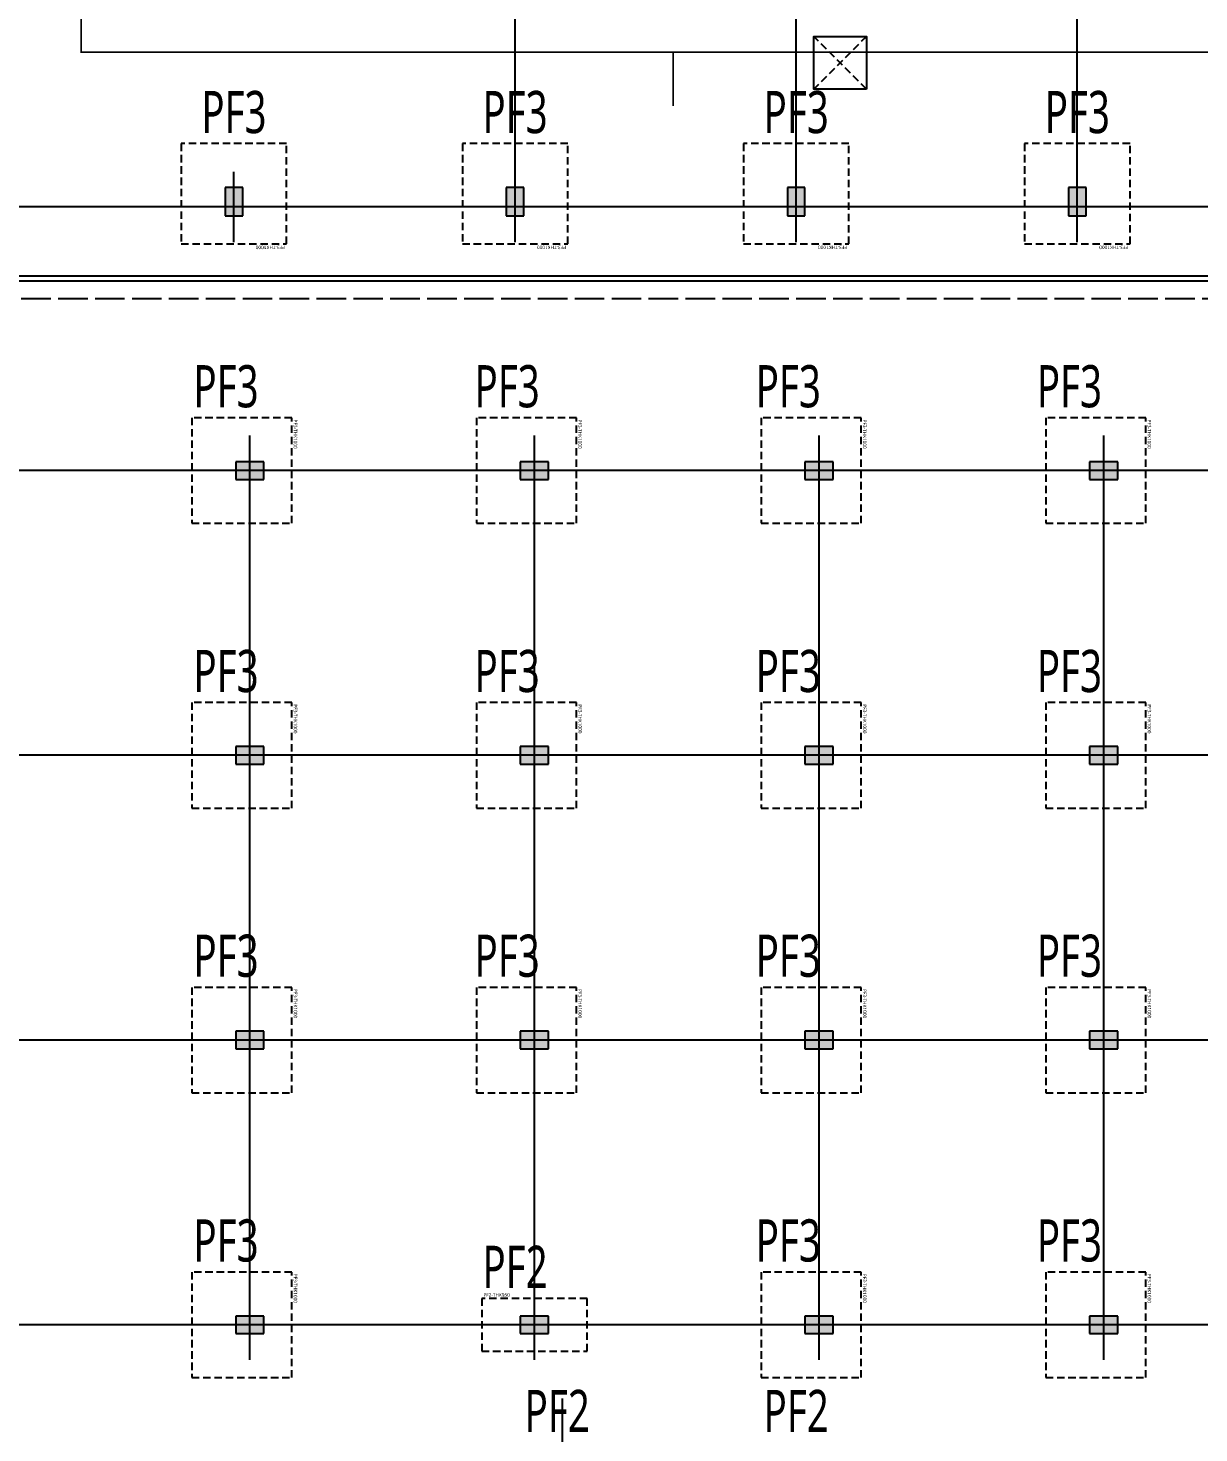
# Model space of a CAD drawing. Header units: millimetres. Extents: x 327808 to 2562540, y -728300 to 402793.
# Drawn here: x 862343 to 895660, y 189739 to 229701 of the extents above; entities that cross this region are included whole.
import ezdxf
from ezdxf.enums import TextEntityAlignment as Align

# ---------------------------------------------------------------- set-up
doc = ezdxf.new("R2010")
doc.units = ezdxf.units.MM
doc.header["$LTSCALE"] = 140
for name, pattern in [('HID2', [7.5, 6, -1.5]), ('XS-기초$0$CONTINOUS', [0]), ('XS-기초$0$HID', [2.3, 1.5, -0.8])]:
    doc.linetypes.add(name, pattern=pattern)
for name, color, linetype in [('BAR-Bot', 2, 'HID2'), ('BAR-TOP', 2, 'Continuous'), ('CEN-P', 14, 'Continuous'), ('NAME-F', 6, 'Continuous'), ('XS-기초$0$252', 252, 'Continuous'), ('XS-기초$0$CEN-P', 14, 'XS-기초$0$CONTINOUS'), ('XS-기초$0$MAT', 3, 'XS-기초$0$HID'), ('XS-기초$0$PILE-P', 4, 'XS-기초$0$HID'), ('XS-기초$0$WALL', 11, 'Continuous'), ('XS-기초$0$집수정-우수', 6, 'Continuous'), ('기초꺽임', 7, 'Continuous')]:
    doc.layers.add(name, color=color, linetype=linetype)
doc.layers.add('XS-기초$0$DEFPOINT', color=144, linetype='Continuous', plot=False)
doc.styles.add('XS-기초$0$맑은고딕', font='malgun.ttf')
doc.styles.add('맑은고딕', font='malgun.ttf')

# ---------------------------------------------------------------- blocks, each defined once
blk = doc.blocks.new('XS-기초$0$A$C762E058C')
at = {"layer": 'XS-기초$0$252'}
h = blk.add_hatch(color=256, dxfattribs=at)
h.dxf.hatch_style = 1
h.paths.add_polyline_path([(93400, -71500), (92600, -71500), (92600, -72000), (93400, -72000)])
h.paths.add_polyline_path([(85300, -71500), (84500, -71500), (84500, -72000), (85300, -72000)])
h.paths.add_polyline_path([(93400, -63400), (92600, -63400), (92600, -63900), (93400, -63900)])
h.paths.add_polyline_path([(85300, -63400), (84500, -63400), (84500, -63900), (85300, -63900)])
h.paths.add_polyline_path([(93400, -55300), (92600, -55300), (92600, -55800), (93400, -55800)])
h.paths.add_polyline_path([(85300, -55300), (84500, -55300), (84500, -55800), (85300, -55800)])
h.paths.add_polyline_path([(93400, -47200), (92600, -47200), (92600, -47700), (93400, -47700)])
h.paths.add_polyline_path([(85300, -47200), (84500, -47200), (84500, -47700), (85300, -47700)])
h.paths.add_polyline_path([(93400, -39100), (92600, -39100), (92600, -39600), (93400, -39600)])
h.paths.add_polyline_path([(85300, -39100), (84500, -39100), (84500, -39600), (85300, -39600)])
h.paths.add_polyline_path([(73650, -71500), (72850, -71500), (72850, -72000), (73650, -72000)])
h.paths.add_polyline_path([(77850, -71500), (77050, -71500), (77050, -72000), (77850, -72000)])
h.paths.add_polyline_path([(68450, -71500), (67650, -71500), (67650, -72000), (68450, -72000)])
h.paths.add_polyline_path([(73650, -63400), (72850, -63400), (72850, -63900), (73650, -63900)])
h.paths.add_polyline_path([(77850, -63400), (77050, -63400), (77050, -63900), (77850, -63900)])
h.paths.add_polyline_path([(68450, -63400), (67650, -63400), (67650, -63900), (68450, -63900)])
h.paths.add_polyline_path([(73650, -55300), (72850, -55300), (72850, -55800), (73650, -55800)])
h.paths.add_polyline_path([(77850, -55300), (77050, -55300), (77050, -55800), (77850, -55800)])
h.paths.add_polyline_path([(68450, -55300), (67650, -55300), (67650, -55800), (68450, -55800)])
h.paths.add_polyline_path([(73650, -47200), (72850, -47200), (72850, -47700), (73650, -47700)])
h.paths.add_polyline_path([(77850, -47200), (77050, -47200), (77050, -47700), (77850, -47700)])
h.paths.add_polyline_path([(68450, -47200), (67650, -47200), (67650, -47700), (68450, -47700)])
h.paths.add_polyline_path([(73650, -39100), (72850, -39100), (72850, -39600), (73650, -39600)])
h.paths.add_polyline_path([(77850, -39100), (77050, -39100), (77050, -39600), (77850, -39600)])
h.paths.add_polyline_path([(68450, -39100), (67650, -39100), (67650, -39600), (68450, -39600)])
h.paths.add_polyline_path([(73650, -22900), (72850, -22900), (72850, -23400), (73650, -23400)])
h.paths.add_polyline_path([(73650, -31000), (72850, -31000), (72850, -31500), (73650, -31500)])
h.paths.add_polyline_path([(101500, -63400), (100700, -63400), (100700, -63900), (101500, -63900)])
h.paths.add_polyline_path([(101500, -41540), (100700, -41540), (100700, -42040), (101500, -42040)])
h.paths.add_polyline_path([(101500, -35500), (100700, -35500), (100700, -36000), (101500, -36000)])
h.paths.add_polyline_path([(101500, -29350), (100700, -29350), (100700, -29850), (101500, -29850)])
h.paths.add_polyline_path([(101500, -22900), (100700, -22900), (100700, -23400), (101500, -23400)])
h.paths.add_polyline_path([(68450, -22900), (67650, -22900), (67650, -23400), (68450, -23400)])
h.paths.add_polyline_path([(77850, -22900), (77050, -22900), (77050, -23400), (77850, -23400)])
h.paths.add_polyline_path([(85300, -22900), (84500, -22900), (84500, -23400), (85300, -23400)])
h.paths.add_polyline_path([(93400, -31000), (92600, -31000), (92600, -31500), (93400, -31500)])
h.paths.add_polyline_path([(77850, -31000), (77050, -31000), (77050, -31500), (77850, -31500)])
h.paths.add_polyline_path([(85300, -31000), (84500, -31000), (84500, -31500), (85300, -31500)])
h.paths.add_polyline_path([(93400, -22900), (92600, -22900), (92600, -23400), (93400, -23400)])
h.paths.add_polyline_path([(68450, -31000), (67650, -31000), (67650, -31500), (68450, -31500)])
h.paths.add_polyline_path([(101500, -47580), (100700, -47580), (100700, -48080), (101500, -48080)])
h.paths.add_polyline_path([(101500, -55300), (100700, -55300), (100700, -55800), (101500, -55800)])
h.paths.add_polyline_path([(101700, -72000), (101700, -71200), (101200, -71200), (101200, -72000)])
h.paths.add_polyline_path([(125700, -72000), (125700, -71200), (125200, -71200), (125200, -72000)])
h.paths.add_polyline_path([(117700, -72000), (117700, -71200), (117200, -71200), (117200, -72000)])
h.paths.add_polyline_path([(109700, -72000), (109700, -71200), (109200, -71200), (109200, -72000)])
h.paths.add_polyline_path([(136755, -71500), (135955, -71500), (135955, -72000), (136755, -72000)])
h.paths.add_polyline_path([(144555, -71500), (143755, -71500), (143755, -72000), (144555, -72000)])
h.paths.add_polyline_path([(133700, -72000), (133700, -71200), (133200, -71200), (133200, -72000)])
h = blk.add_hatch(color=256, dxfattribs=at)
h.dxf.hatch_style = 1
h.paths.add_polyline_path([(117550, -126950), (117550, -126150), (117050, -126150), (117050, -126950)])
h.paths.add_polyline_path([(111050, -126950), (111050, -126150), (110550, -126150), (110550, -126950)])
h.paths.add_polyline_path([(105650, -126950), (105650, -126150), (105150, -126150), (105150, -126950)])
h.paths.add_polyline_path([(101350, -126950), (101350, -126150), (100850, -126150), (100850, -126950)])
h.paths.add_polyline_path([(93250, -126950), (93250, -126150), (92750, -126150), (92750, -126950)])
h.paths.add_polyline_path([(85750, -126950), (85750, -126150), (85250, -126150), (85250, -126950)])
h.paths.add_polyline_path([(117550, -124300), (117550, -123500), (117050, -123500), (117050, -124300)])
h.paths.add_polyline_path([(105650, -124300), (105650, -123500), (105150, -123500), (105150, -124300)])
h.paths.add_polyline_path([(125700, -124300), (125700, -123500), (125200, -123500), (125200, -124300)])
h.paths.add_polyline_path([(111050, -124300), (111050, -123500), (110550, -123500), (110550, -124300)])
h.paths.add_polyline_path([(101350, -124300), (101350, -123500), (100850, -123500), (100850, -124300)])
h.paths.add_polyline_path([(85750, -124300), (85750, -123500), (85250, -123500), (85250, -124300)])
h.paths.add_polyline_path([(93250, -124300), (93250, -123500), (92750, -123500), (92750, -124300)])
h.paths.add_polyline_path([(77200, -124150), (78000, -124150), (78000, -123650), (77200, -123650)])
h.paths.add_polyline_path([(88550, -114000), (87750, -114000), (87750, -114500), (88550, -114500)])
h.paths.add_polyline_path([(88550, -117000), (87750, -117000), (87750, -117500), (88550, -117500)])
h.paths.add_polyline_path([(88550, -111000), (87750, -111000), (87750, -111500), (88550, -111500)])
h.paths.add_polyline_path([(101650, -117000), (100850, -117000), (100850, -117500), (101650, -117500)])
h.paths.add_polyline_path([(101650, -111000), (100850, -111000), (100850, -111500), (101650, -111500)])
h.paths.add_polyline_path([(93400, -117000), (92600, -117000), (92600, -117500), (93400, -117500)])
h.paths.add_polyline_path([(93400, -111000), (92600, -111000), (92600, -111500), (93400, -111500)])
h.paths.add_polyline_path([(86050, -117000), (85250, -117000), (85250, -117500), (86050, -117500)])
h.paths.add_polyline_path([(85850, -111000), (85050, -111000), (85050, -111500), (85850, -111500)])
h.paths.add_polyline_path([(78000, -117000), (77200, -117000), (77200, -117500), (78000, -117500)])
h.paths.add_polyline_path([(78000, -111000), (77200, -111000), (77200, -111500), (78000, -111500)])
h.paths.add_polyline_path([(105800, -117000), (105000, -117000), (105000, -117500), (105800, -117500)])
h.paths.add_polyline_path([(105800, -111000), (105000, -111000), (105000, -111500), (105800, -111500)])
h.paths.add_polyline_path([(111050, -111000), (110250, -111000), (110250, -111500), (111050, -111500)])
h.paths.add_polyline_path([(111050, -117000), (110250, -117000), (110250, -117500), (111050, -117500)])
h.paths.add_polyline_path([(117850, -117000), (117050, -117000), (117050, -117500), (117850, -117500)])
h.paths.add_polyline_path([(117850, -111000), (117050, -111000), (117050, -111500), (117850, -111500)])
h.paths.add_polyline_path([(125850, -117000), (125050, -117000), (125050, -117500), (125850, -117500)])
h.paths.add_polyline_path([(125850, -111000), (125050, -111000), (125050, -111500), (125850, -111500)])
h.paths.add_polyline_path([(110400, -103800), (110400, -103300), (109600, -103300), (109600, -103800)])
h.paths.add_polyline_path([(118500, -103300), (117700, -103300), (117700, -103800), (118500, -103800)])
h.paths.add_polyline_path([(111050, -107400), (110250, -107400), (110250, -107900), (111050, -107900)])
h.paths.add_polyline_path([(117850, -107400), (117050, -107400), (117050, -107900), (117850, -107900)])
h.paths.add_polyline_path([(126600, -103300), (125800, -103300), (125800, -103800), (126600, -103800)])
h.paths.add_polyline_path([(86100, -103300), (85300, -103300), (85300, -103800), (86100, -103800)])
h.paths.add_polyline_path([(86100, -95200), (85300, -95200), (85300, -95700), (86100, -95700)])
h.paths.add_polyline_path([(86100, -87100), (85300, -87100), (85300, -87600), (86100, -87600)])
h.paths.add_polyline_path([(94200, -103300), (93400, -103300), (93400, -103800), (94200, -103800)])
h.paths.add_polyline_path([(94200, -95200), (93400, -95200), (93400, -95700), (94200, -95700)])
h.paths.add_polyline_path([(94200, -87100), (93400, -87100), (93400, -87600), (94200, -87600)])
h.paths.add_polyline_path([(102300, -103300), (101500, -103300), (101500, -103800), (102300, -103800)])
h.paths.add_polyline_path([(102300, -95200), (101500, -95200), (101500, -95700), (102300, -95700)])
h.paths.add_polyline_path([(102300, -87100), (101500, -87100), (101500, -87600), (102300, -87600)])
h.paths.add_polyline_path([(110400, -95200), (109600, -95200), (109600, -95700), (110400, -95700)])
h.paths.add_polyline_path([(110400, -87100), (109600, -87100), (109600, -87600), (110400, -87600)])
h.paths.add_polyline_path([(78000, -103300), (77200, -103300), (77200, -103800), (78000, -103800)])
h.paths.add_polyline_path([(78000, -95200), (77200, -95200), (77200, -95700), (78000, -95700)])
h.paths.add_polyline_path([(78000, -87100), (77200, -87100), (77200, -87600), (78000, -87600)])
h.paths.add_polyline_path([(118500, -95200), (117700, -95200), (117700, -95700), (118500, -95700)])
h.paths.add_polyline_path([(118500, -87100), (117700, -87100), (117700, -87600), (118500, -87600)])
h.paths.add_polyline_path([(126600, -95200), (125800, -95200), (125800, -95700), (126600, -95700)])
h.paths.add_polyline_path([(126600, -87100), (125800, -87100), (125800, -87600), (126600, -87600)])
h.paths.add_polyline_path([(134050, -103300), (133250, -103300), (133250, -103800), (134050, -103800)])
h.paths.add_polyline_path([(86100, -79000), (85300, -79000), (85300, -79500), (86100, -79500)])
h.paths.add_polyline_path([(94200, -79000), (93400, -79000), (93400, -79500), (94200, -79500)])
h.paths.add_polyline_path([(102300, -79000), (101500, -79000), (101500, -79500), (102300, -79500)])
h.paths.add_polyline_path([(110400, -79000), (109600, -79000), (109600, -79500), (110400, -79500)])
h.paths.add_polyline_path([(118500, -79000), (117700, -79000), (117700, -79500), (118500, -79500)])
h.paths.add_polyline_path([(134050, -79000), (133250, -79000), (133250, -79500), (134050, -79500)])
h.paths.add_polyline_path([(126600, -79000), (125800, -79000), (125800, -79500), (126600, -79500)])
h.paths.add_polyline_path([(73650, -79000), (72850, -79000), (72850, -79500), (73650, -79500)])
h.paths.add_polyline_path([(136755, -79000), (135955, -79000), (135955, -79500), (136755, -79500)])
h.paths.add_polyline_path([(68100, -79000), (67300, -79000), (67300, -79500), (68100, -79500)])
h.paths.add_polyline_path([(78000, -79000), (77200, -79000), (77200, -79500), (78000, -79500)])
blk = doc.blocks.new('XS-기초$0$PF2')
at = {"layer": 'XS-기초$0$MAT', "linetype": 'XS-기초$0$HID'}
blk.add_lwpolyline([(-1500, -750), (1500, -750), (1500, 750), (-1500, 750)], close=True, dxfattribs=at)
at = {"layer": 'XS-기초$0$DEFPOINT', "color": 1, "style": 'XS-기초$0$맑은고딕'}
blk.add_text('PF2-THK950', height=100, dxfattribs=at).set_placement((-1450, 850), align=Align.MIDDLE_LEFT)
blk = doc.blocks.new('XS-기초$0$PF3')
at = {"layer": 'XS-기초$0$MAT', "linetype": 'XS-기초$0$HID'}
blk.add_lwpolyline([(-1500, -1650), (1500, -1650), (1500, 1200), (-1500, 1200)], close=True, dxfattribs=at)
at = {"layer": 'XS-기초$0$DEFPOINT', "color": 1, "style": 'XS-기초$0$맑은고딕'}
blk.add_text('PF3-THK1000', height=100, dxfattribs=at).set_placement((-1450, 1300), align=Align.MIDDLE_LEFT)

msp = doc.modelspace()

# ---------------------------------------------------------------- linework, layer by layer
at = {"layer": 'BAR-Bot'}
msp.add_line((773950.4, 222007.1), (899450.4, 222007.1), dxfattribs=at)
at = {"layer": 'BAR-TOP'}
msp.add_line((773950.4, 222507.1), (899450.4, 222507.1), dxfattribs=at)
at = {"layer": 'CEN-P'}
msp.add_lwpolyline([(913369.6, 222641.3), (850063.4, 222641.3), (850063.4, 288164.5), (913369.6, 288164.5)], close=True, dxfattribs=at)
at = {"layer": 'XS-기초$0$CEN-P'}
for p, q in [((884200.4, 223613.9), (884200.4, 341453.9)), ((892200.4, 223613.9), (892200.4, 341453.9)), ((876200.4, 223613.9), (876200.4, 232453.9)), ((868200.4, 223613.9), (868200.4, 225613.9)), ((955930.4, 224613.9), (731950.4, 224613.9)), ((955930.4, 217113.9), (731950.4, 217113.9)), ((955930.4, 209013.9), (731950.4, 209013.9)), ((955930.4, 200913.9), (731950.4, 200913.9)), ((955930.4, 192813.9), (731950.4, 192813.9))]:
    msp.add_line(p, q, dxfattribs=at)
at = {"layer": 'XS-기초$0$CEN-P', "color": 181}
for p, q in [((868650.4, 191813.9), (868650.4, 218113.9)), ((876750.4, 191813.9), (876750.4, 218113.9)), ((884850.4, 191813.9), (884850.4, 218113.9)), ((892950.4, 191813.9), (892950.4, 218113.9))]:
    msp.add_line(p, q, dxfattribs=at)
at = {"layer": 'XS-기초$0$CEN-P', "color": 124}
msp.add_line((877550.4, 146453.9), (877550.4, 190713.9), dxfattribs=at)
at = {"layer": 'XS-기초$0$WALL'}
for p, q in [((868450.4, 225163.9), (867950.4, 225163.9)), ((867950.4, 225163.9), (867950.4, 224363.9)), ((868450.4, 224363.9), (868450.4, 225163.9)), ((876450.4, 225163.9), (875950.4, 225163.9)), ((875950.4, 225163.9), (875950.4, 224363.9)), ((876450.4, 224363.9), (876450.4, 225163.9)), ((884450.4, 225163.9), (883950.4, 225163.9)), ((883950.4, 225163.9), (883950.4, 224363.9)), ((884450.4, 224363.9), (884450.4, 225163.9)), ((892450.4, 225163.9), (891950.4, 225163.9)), ((891950.4, 225163.9), (891950.4, 224363.9)), ((892450.4, 224363.9), (892450.4, 225163.9)), ((867950.4, 224363.9), (868450.4, 224363.9)), ((875950.4, 224363.9), (876450.4, 224363.9)), ((883950.4, 224363.9), (884450.4, 224363.9)), ((891950.4, 224363.9), (892450.4, 224363.9)), ((868250.4, 217363.9), (868250.4, 216863.9)), ((869050.4, 217363.9), (868250.4, 217363.9)), ((869050.4, 216863.9), (869050.4, 217363.9)), ((876350.4, 217363.9), (876350.4, 216863.9)), ((877150.4, 217363.9), (876350.4, 217363.9)), ((877150.4, 216863.9), (877150.4, 217363.9)), ((884450.4, 217363.9), (884450.4, 216863.9)), ((885250.4, 217363.9), (884450.4, 217363.9)), ((885250.4, 216863.9), (885250.4, 217363.9)), ((892550.4, 217363.9), (892550.4, 216863.9)), ((893350.4, 217363.9), (892550.4, 217363.9)), ((893350.4, 216863.9), (893350.4, 217363.9)), ((868250.4, 216863.9), (869050.4, 216863.9)), ((876350.4, 216863.9), (877150.4, 216863.9)), ((884450.4, 216863.9), (885250.4, 216863.9)), ((892550.4, 216863.9), (893350.4, 216863.9)), ((868250.4, 209263.9), (868250.4, 208763.9)), ((869050.4, 209263.9), (868250.4, 209263.9)), ((869050.4, 208763.9), (869050.4, 209263.9)), ((876350.4, 209263.9), (876350.4, 208763.9)), ((877150.4, 209263.9), (876350.4, 209263.9)), ((877150.4, 208763.9), (877150.4, 209263.9)), ((884450.4, 209263.9), (884450.4, 208763.9)), ((885250.4, 209263.9), (884450.4, 209263.9)), ((885250.4, 208763.9), (885250.4, 209263.9)), ((892550.4, 209263.9), (892550.4, 208763.9)), ((893350.4, 209263.9), (892550.4, 209263.9)), ((893350.4, 208763.9), (893350.4, 209263.9)), ((868250.4, 208763.9), (869050.4, 208763.9)), ((876350.4, 208763.9), (877150.4, 208763.9)), ((884450.4, 208763.9), (885250.4, 208763.9)), ((892550.4, 208763.9), (893350.4, 208763.9)), ((868250.4, 201163.9), (868250.4, 200663.9)), ((869050.4, 201163.9), (868250.4, 201163.9)), ((869050.4, 200663.9), (869050.4, 201163.9)), ((876350.4, 201163.9), (876350.4, 200663.9)), ((877150.4, 201163.9), (876350.4, 201163.9)), ((877150.4, 200663.9), (877150.4, 201163.9)), ((884450.4, 201163.9), (884450.4, 200663.9)), ((885250.4, 201163.9), (884450.4, 201163.9)), ((885250.4, 200663.9), (885250.4, 201163.9)), ((892550.4, 201163.9), (892550.4, 200663.9)), ((893350.4, 201163.9), (892550.4, 201163.9)), ((893350.4, 200663.9), (893350.4, 201163.9)), ((868250.4, 200663.9), (869050.4, 200663.9)), ((876350.4, 200663.9), (877150.4, 200663.9)), ((884450.4, 200663.9), (885250.4, 200663.9)), ((892550.4, 200663.9), (893350.4, 200663.9)), ((868250.4, 193063.9), (868250.4, 192563.9)), ((869050.4, 193063.9), (868250.4, 193063.9)), ((869050.4, 192563.9), (869050.4, 193063.9)), ((876350.4, 193063.9), (876350.4, 192563.9)), ((877150.4, 193063.9), (876350.4, 193063.9)), ((877150.4, 192563.9), (877150.4, 193063.9)), ((884450.4, 193063.9), (884450.4, 192563.9)), ((885250.4, 193063.9), (884450.4, 193063.9)), ((885250.4, 192563.9), (885250.4, 193063.9)), ((892550.4, 193063.9), (892550.4, 192563.9)), ((893350.4, 193063.9), (892550.4, 193063.9)), ((893350.4, 192563.9), (893350.4, 193063.9)), ((868250.4, 192563.9), (869050.4, 192563.9)), ((876350.4, 192563.9), (877150.4, 192563.9)), ((884450.4, 192563.9), (885250.4, 192563.9)), ((892550.4, 192563.9), (893350.4, 192563.9))]:
    msp.add_line(p, q, dxfattribs=at)
at = {"layer": 'XS-기초$0$집수정-우수', "linetype": 'XS-기초$0$HID'}
for p, q in [((886200.4, 229463.9), (884700.4, 227963.9)), ((886200.4, 227963.9), (884700.4, 229463.9))]:
    msp.add_line(p, q, dxfattribs=at)
at = {"layer": 'XS-기초$0$집수정-우수'}
msp.add_lwpolyline([(886200.4, 227963.9), (884700.4, 227963.9), (884700.4, 229463.9), (886200.4, 229463.9)], close=True, dxfattribs=at)
at = {"layer": '기초꺽임', "color": 3, "const_width": 50}
for points in [[(854850.4, 268613.9), (863850.4, 268613.9), (863850.4, 229013.9), (911555.4, 229013.9), (913010, 230240)], [(911555.4, 229013.9), (880700.4, 229013.9), (880700.4, 227490)]]:
    msp.add_lwpolyline(points, dxfattribs=at)

# ---------------------------------------------------------------- block references
at = {"layer": 'XS-기초$0$252'}
msp.add_blockref('XS-기초$0$A$C762E058C', (766750.4, 296363.9), dxfattribs=at)
at = {"layer": 'XS-기초$0$PILE-P'}
for p, rotation in [((868200.4, 224763.9), 180), ((876200.4, 224763.9), 180), ((884200.4, 224763.9), 180), ((892200.4, 224763.9), 180), ((868650.4, 217113.9), 270), ((876750.4, 217113.9), 270), ((884850.4, 217113.9), 270), ((892950.4, 217113.9), 270), ((868650.4, 209013.9), 270), ((876750.4, 209013.9), 270), ((884850.4, 209013.9), 270), ((892950.4, 209013.9), 270), ((868650.4, 200913.9), 270), ((876750.4, 200913.9), 270), ((884850.4, 200913.9), 270), ((892950.4, 200913.9), 270), ((868650.4, 192813.9), 270), ((884850.4, 192813.9), 270), ((892950.4, 192813.9), 270)]:
    msp.add_blockref('XS-기초$0$PF3', p, dxfattribs=dict(at, rotation=rotation))
msp.add_blockref('XS-기초$0$PF2', (876750.4, 192813.9), dxfattribs=at)

# ---------------------------------------------------------------- texts
at = {"layer": 'NAME-F', "style": '맑은고딕', "width": 0.7}
for s, p in [('PF3', (868200.4, 227313.9)), ('PF3', (876200.4, 227313.9)), ('PF3', (884200.4, 227313.9)), ('PF3', (892200.4, 227313.9)), ('PF3', (867975.4, 219513.9)), ('PF3', (875975.4, 219513.9)), ('PF3', (883975.4, 219513.9)), ('PF3', (891975.4, 219513.9)), ('PF3', (867975.4, 211413.9)), ('PF3', (875975.4, 211413.9)), ('PF3', (883975.4, 211413.9)), ('PF3', (891975.4, 211413.9)), ('PF3', (867975.4, 203313.9)), ('PF3', (875975.4, 203313.9)), ('PF3', (883975.4, 203313.9)), ('PF3', (891975.4, 203313.9)), ('PF3', (867975.4, 195213.9)), ('PF3', (883975.4, 195213.9)), ('PF3', (891975.4, 195213.9)), ('PF2', (876200.4, 194463.9)), ('PF2', (877400.4, 190363.9)), ('PF2', (884200.4, 190363.9))]:
    msp.add_text(s, height=1200, dxfattribs=at).set_placement(p, align=Align.MIDDLE_CENTER)

doc.saveas('drawing.dxf')
